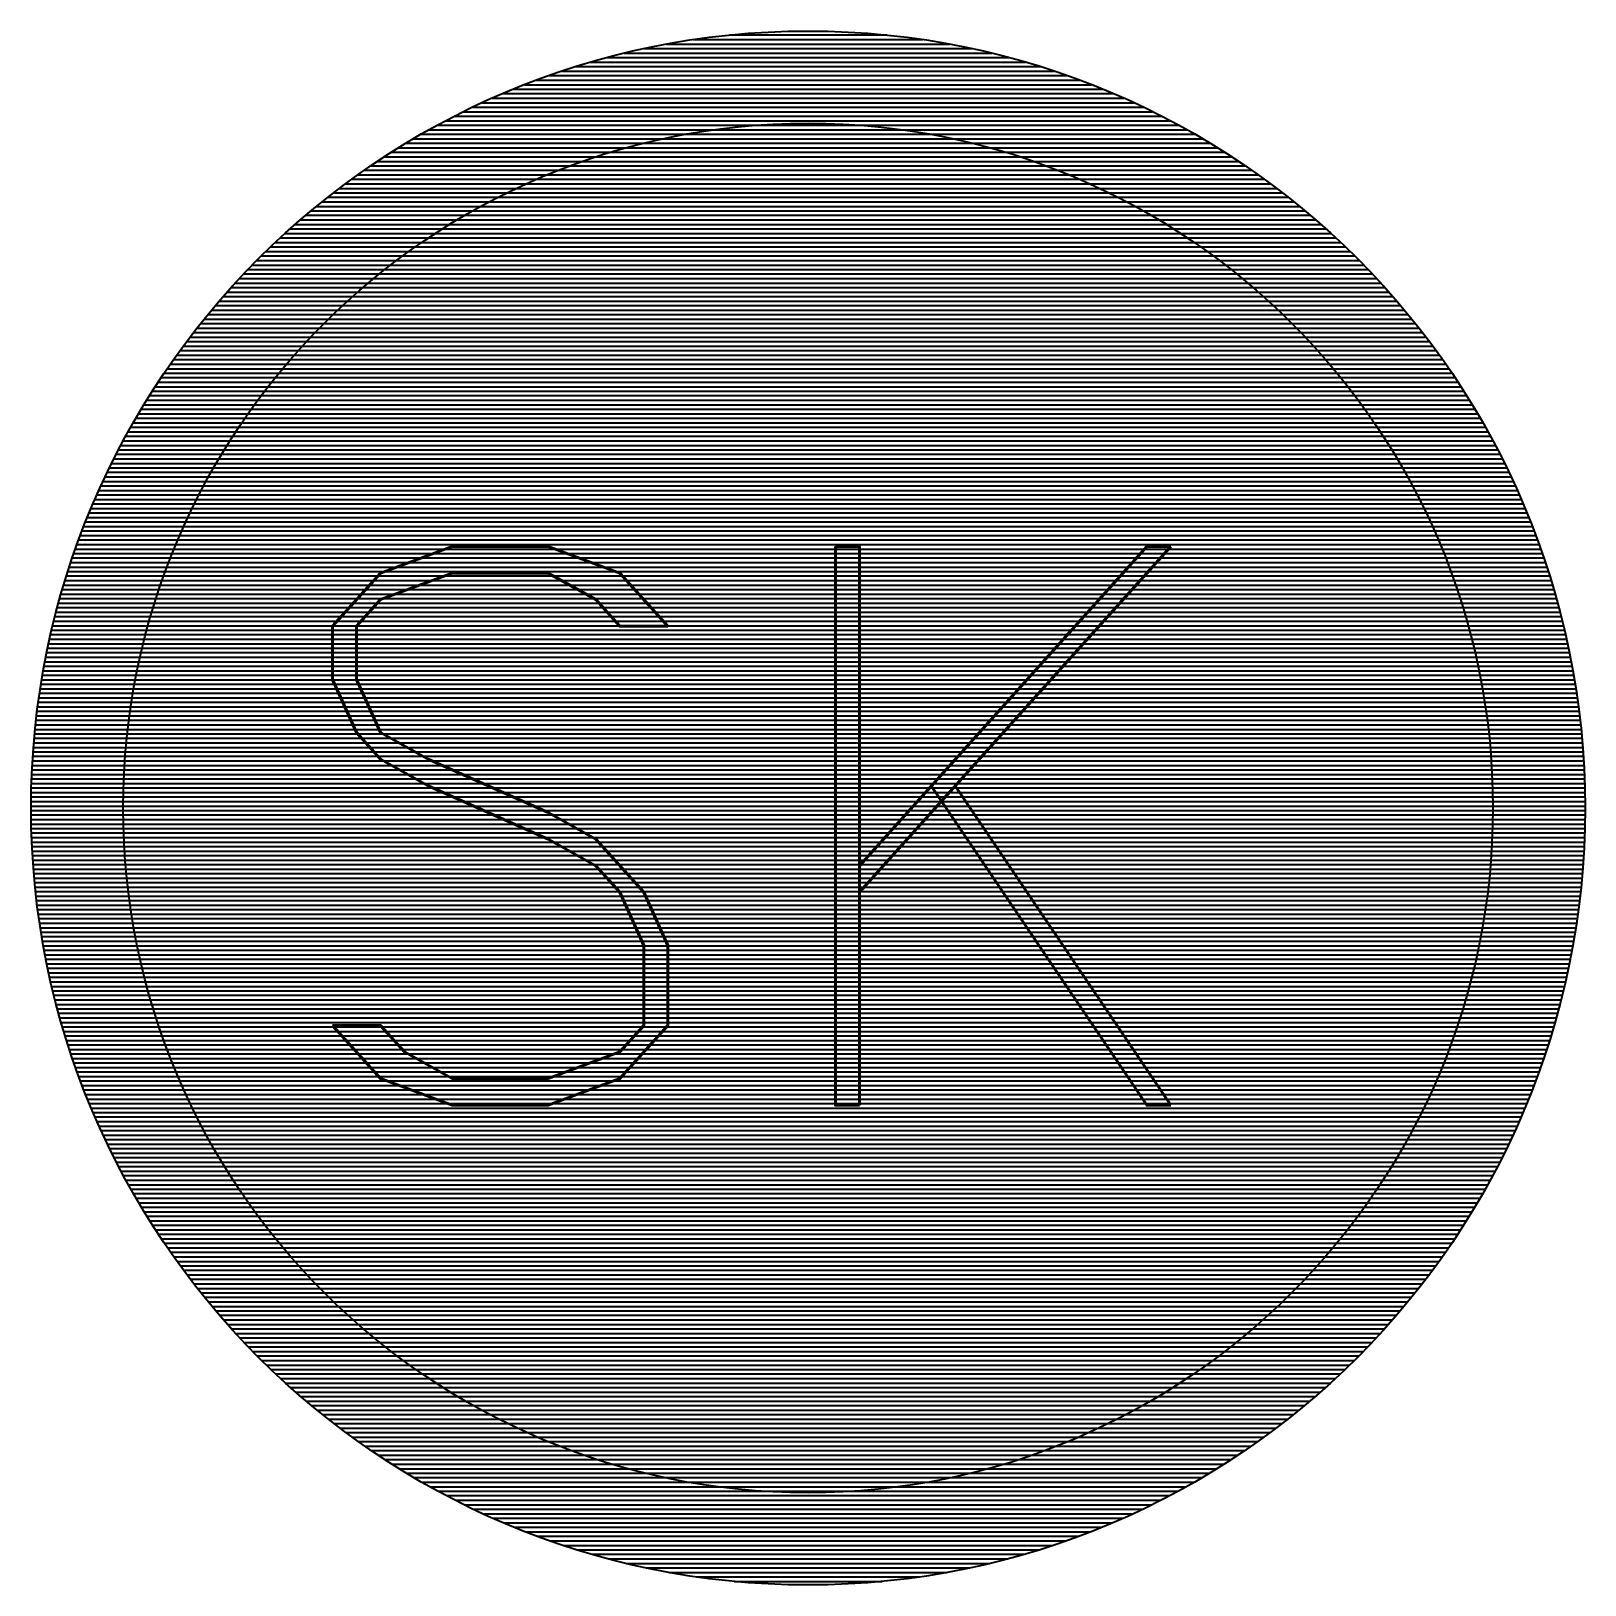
# Model space of a CAD drawing. Extents: x -5.4 to 5.6, y -5.3 to 5.7.
import ezdxf

# ---------------------------------------------------------------- set-up
doc = ezdxf.new("R2010")
doc.units = 0
doc.header["$LTSCALE"] = 4
doc.header["$MEASUREMENT"] = 0
doc.layers.get('0').update_dxf_attribs({"linetype": 'CONTINUOUS'})
doc.layers.add('GEEL', color=2, linetype='CONTINUOUS')
doc.layers.add('VEILIG', color=7, linetype='CONTINUOUS')
doc.styles.add('ROMAND', font='romand')

# ---------------------------------------------------------------- blocks, each defined once
blk = doc.blocks.new('*X692')
at = {"color": 0, "linetype": 'CONTINUOUS'}
for p, q in [((345.3, -25.051), (347.61, -25.051)), ((345.458, -25.019), (347.452, -25.019)), ((345.648, -24.987), (347.262, -24.987)), ((345.901, -24.955), (347.009, -24.955)), ((344.924, -25.146), (347.986, -25.146)), ((345.037, -25.114), (347.873, -25.114)), ((345.161, -25.082), (347.749, -25.082)), ((344.541, -25.273), (348.369, -25.273)), ((344.628, -25.241), (348.281, -25.241)), ((344.721, -25.209), (348.189, -25.209)), ((344.819, -25.178), (348.091, -25.178)), ((344.303, -25.368), (348.607, -25.368)), ((344.379, -25.336), (348.531, -25.336)), ((344.458, -25.305), (348.452, -25.305)), ((344.028, -25.495), (348.882, -25.495)), ((344.093, -25.463), (348.817, -25.463)), ((344.16, -25.432), (348.749, -25.432)), ((344.23, -25.4), (348.679, -25.4)), ((343.844, -25.59), (346.088, -25.59)), ((343.903, -25.559), (349.007, -25.559)), ((343.965, -25.527), (348.945, -25.527)), ((346.822, -25.59), (349.066, -25.59)), ((343.676, -25.686), (345.434, -25.686)), ((343.73, -25.654), (345.594, -25.654)), ((343.786, -25.622), (345.792, -25.622)), ((347.118, -25.622), (349.124, -25.622)), ((347.316, -25.654), (349.18, -25.654)), ((347.476, -25.686), (349.234, -25.686)), ((343.471, -25.813), (344.964, -25.813)), ((343.52, -25.781), (345.065, -25.781)), ((343.571, -25.749), (345.176, -25.749)), ((343.623, -25.717), (345.297, -25.717)), ((347.613, -25.717), (349.287, -25.717)), ((347.734, -25.749), (349.339, -25.749)), ((347.844, -25.781), (349.39, -25.781)), ((347.946, -25.813), (349.439, -25.813)), ((343.329, -25.908), (344.698, -25.908)), ((343.375, -25.876), (344.781, -25.876)), ((343.423, -25.845), (344.87, -25.845)), ((348.04, -25.845), (349.487, -25.845)), ((348.129, -25.876), (349.534, -25.876)), ((348.212, -25.908), (349.581, -25.908)), ((343.154, -26.035), (344.403, -26.035)), ((343.197, -26.003), (344.472, -26.003)), ((343.24, -25.971), (344.543, -25.971)), ((343.284, -25.94), (344.619, -25.94)), ((348.291, -25.94), (349.626, -25.94)), ((348.366, -25.971), (349.67, -25.971)), ((348.438, -26.003), (349.713, -26.003)), ((348.507, -26.035), (349.756, -26.035)), ((343.032, -26.13), (344.211, -26.13)), ((343.072, -26.098), (344.273, -26.098)), ((343.113, -26.067), (344.336, -26.067)), ((348.573, -26.067), (349.797, -26.067)), ((348.637, -26.098), (349.838, -26.098)), ((348.699, -26.13), (349.878, -26.13)), ((342.879, -26.257), (343.985, -26.257)), ((342.917, -26.225), (344.039, -26.225)), ((342.954, -26.194), (344.094, -26.194)), ((342.993, -26.162), (344.152, -26.162)), ((348.758, -26.162), (349.917, -26.162)), ((348.816, -26.194), (349.956, -26.194)), ((348.871, -26.225), (349.993, -26.225)), ((348.925, -26.257), (350.03, -26.257)), ((342.772, -26.352), (343.832, -26.352)), ((342.807, -26.321), (343.881, -26.321)), ((342.843, -26.289), (343.932, -26.289)), ((348.978, -26.289), (350.067, -26.289)), ((349.029, -26.321), (350.103, -26.321)), ((349.078, -26.352), (350.138, -26.352)), ((342.637, -26.479), (343.645, -26.479)), ((342.67, -26.448), (343.69, -26.448)), ((342.703, -26.416), (343.736, -26.416)), ((342.737, -26.384), (343.783, -26.384)), ((349.127, -26.384), (350.173, -26.384)), ((349.174, -26.416), (350.207, -26.416)), ((349.22, -26.448), (350.24, -26.448)), ((349.265, -26.479), (350.273, -26.479)), ((342.542, -26.575), (343.517, -26.575)), ((342.573, -26.543), (343.559, -26.543)), ((342.605, -26.511), (343.602, -26.511)), ((349.308, -26.511), (350.305, -26.511)), ((349.351, -26.543), (350.337, -26.543)), ((349.393, -26.575), (350.368, -26.575)), ((342.451, -26.67), (343.397, -26.67)), ((342.481, -26.638), (343.436, -26.638)), ((342.511, -26.606), (343.476, -26.606)), ((349.434, -26.606), (350.399, -26.606)), ((349.474, -26.638), (350.429, -26.638)), ((349.513, -26.67), (350.459, -26.67)), ((342.336, -26.797), (343.248, -26.797)), ((342.364, -26.765), (343.284, -26.765)), ((342.393, -26.733), (343.321, -26.733)), ((342.421, -26.702), (343.359, -26.702)), ((349.551, -26.702), (350.488, -26.702)), ((349.589, -26.733), (350.517, -26.733)), ((349.625, -26.765), (350.546, -26.765)), ((349.662, -26.797), (350.574, -26.797)), ((342.255, -26.892), (343.144, -26.892)), ((342.281, -26.86), (343.178, -26.86)), ((342.309, -26.829), (343.213, -26.829)), ((349.697, -26.829), (350.601, -26.829)), ((349.731, -26.86), (350.628, -26.86)), ((349.765, -26.892), (350.655, -26.892)), ((342.152, -27.019), (343.015, -27.019)), ((342.177, -26.987), (343.046, -26.987)), ((342.203, -26.956), (343.078, -26.956)), ((342.228, -26.924), (343.111, -26.924)), ((349.799, -26.924), (350.681, -26.924)), ((349.831, -26.956), (350.707, -26.956)), ((349.863, -26.987), (350.733, -26.987)), ((349.895, -27.019), (350.758, -27.019)), ((342.079, -27.114), (342.924, -27.114)), ((342.103, -27.083), (342.954, -27.083)), ((342.127, -27.051), (342.984, -27.051)), ((349.926, -27.051), (350.783, -27.051)), ((349.956, -27.083), (350.807, -27.083)), ((349.986, -27.114), (350.831, -27.114)), ((341.986, -27.241), (342.81, -27.241)), ((342.009, -27.21), (342.838, -27.21)), ((342.032, -27.178), (342.866, -27.178)), ((342.055, -27.146), (342.895, -27.146)), ((350.015, -27.146), (350.855, -27.146)), ((350.044, -27.178), (350.878, -27.178)), ((350.072, -27.21), (350.901, -27.21)), ((350.1, -27.241), (350.924, -27.241)), ((341.92, -27.337), (342.729, -27.337)), ((341.942, -27.305), (342.756, -27.305)), ((341.964, -27.273), (342.783, -27.273)), ((350.127, -27.273), (350.946, -27.273)), ((350.154, -27.305), (350.968, -27.305)), ((350.18, -27.337), (350.989, -27.337)), ((341.837, -27.464), (342.629, -27.464)), ((341.858, -27.432), (342.653, -27.432)), ((341.878, -27.4), (342.678, -27.4)), ((341.899, -27.368), (342.704, -27.368)), ((350.206, -27.368), (351.011, -27.368)), ((350.232, -27.4), (351.032, -27.4)), ((350.257, -27.432), (351.052, -27.432)), ((350.281, -27.464), (351.073, -27.464)), ((341.778, -27.559), (342.557, -27.559)), ((341.797, -27.527), (342.581, -27.527)), ((341.817, -27.495), (342.604, -27.495)), ((350.305, -27.495), (351.093, -27.495)), ((350.329, -27.527), (351.112, -27.527)), ((350.352, -27.559), (351.132, -27.559)), ((341.703, -27.686), (342.468, -27.686)), ((341.722, -27.654), (342.49, -27.654)), ((341.74, -27.622), (342.512, -27.622)), ((341.759, -27.591), (342.534, -27.591)), ((350.375, -27.591), (351.151, -27.591)), ((350.398, -27.622), (351.17, -27.622)), ((350.42, -27.654), (351.188, -27.654)), ((350.442, -27.686), (351.207, -27.686)), ((341.65, -27.781), (342.405, -27.781)), ((341.668, -27.749), (342.425, -27.749)), ((341.685, -27.718), (342.447, -27.718)), ((350.463, -27.718), (351.225, -27.718)), ((350.484, -27.749), (351.242, -27.749)), ((350.505, -27.781), (351.26, -27.781)), ((341.599, -27.876), (342.345, -27.876)), ((341.616, -27.845), (342.364, -27.845)), ((341.633, -27.813), (342.384, -27.813)), ((350.525, -27.813), (351.277, -27.813)), ((350.545, -27.845), (351.294, -27.845)), ((350.565, -27.876), (351.31, -27.876)), ((341.536, -28.003), (342.269, -28.003)), ((341.551, -27.972), (342.288, -27.972)), ((341.567, -27.94), (342.306, -27.94)), ((341.583, -27.908), (342.325, -27.908)), ((350.584, -27.908), (351.327, -27.908)), ((350.603, -27.94), (351.343, -27.94)), ((350.622, -27.972), (351.359, -27.972)), ((350.64, -28.003), (351.374, -28.003)), ((341.49, -28.099), (342.216, -28.099)), ((341.505, -28.067), (342.234, -28.067)), ((341.52, -28.035), (342.251, -28.035)), ((350.658, -28.035), (351.39, -28.035)), ((350.676, -28.067), (351.405, -28.067)), ((350.694, -28.099), (351.42, -28.099)), ((341.433, -28.226), (342.15, -28.226)), ((341.447, -28.194), (342.166, -28.194)), ((341.461, -28.162), (342.183, -28.162)), ((341.476, -28.13), (342.199, -28.13)), ((350.711, -28.13), (351.434, -28.13)), ((350.727, -28.162), (351.448, -28.162)), ((350.744, -28.194), (351.463, -28.194)), ((350.76, -28.226), (351.476, -28.226)), ((341.393, -28.321), (342.103, -28.321)), ((341.406, -28.289), (342.118, -28.289)), ((341.42, -28.257), (342.134, -28.257)), ((350.776, -28.257), (351.49, -28.257)), ((350.791, -28.289), (351.503, -28.289)), ((350.807, -28.321), (351.517, -28.321)), ((341.343, -28.448), (342.045, -28.448)), ((341.355, -28.416), (342.059, -28.416)), ((341.368, -28.384), (342.073, -28.384)), ((341.38, -28.353), (342.088, -28.353)), ((350.822, -28.353), (351.53, -28.353)), ((350.837, -28.384), (351.542, -28.384)), ((350.851, -28.416), (351.555, -28.416)), ((350.865, -28.448), (351.567, -28.448)), ((341.308, -28.543), (342.004, -28.543)), ((341.319, -28.511), (342.017, -28.511)), ((341.331, -28.48), (342.031, -28.48)), ((350.879, -28.48), (351.579, -28.48)), ((350.893, -28.511), (351.591, -28.511)), ((350.906, -28.543), (351.602, -28.543)), ((341.264, -28.67), (341.953, -28.67)), ((341.274, -28.638), (341.965, -28.638)), ((341.285, -28.607), (341.978, -28.607)), ((341.296, -28.575), (341.991, -28.575)), ((350.919, -28.575), (351.614, -28.575)), ((350.932, -28.607), (351.625, -28.607)), ((350.945, -28.638), (351.636, -28.638)), ((350.957, -28.67), (351.646, -28.67)), ((341.233, -28.765), (341.918, -28.765)), ((341.243, -28.734), (341.929, -28.734)), ((341.253, -28.702), (341.941, -28.702)), ((350.969, -28.702), (351.657, -28.702)), ((350.981, -28.734), (351.667, -28.734)), ((350.992, -28.765), (351.677, -28.765)), ((341.204, -28.861), (341.884, -28.861)), ((341.213, -28.829), (341.895, -28.829)), ((341.223, -28.797), (341.906, -28.797)), ((351.004, -28.797), (351.687, -28.797)), ((351.015, -28.829), (351.696, -28.829)), ((351.026, -28.861), (351.706, -28.861)), ((341.168, -28.988), (341.844, -28.988)), ((341.177, -28.956), (341.853, -28.956)), ((341.186, -28.924), (341.863, -28.924)), ((341.195, -28.892), (341.874, -28.892)), ((351.036, -28.892), (351.715, -28.892)), ((351.046, -28.924), (351.724, -28.924)), ((351.056, -28.956), (351.733, -28.956)), ((351.066, -28.988), (351.741, -28.988)), ((341.144, -29.083), (341.815, -29.083)), ((341.152, -29.051), (341.825, -29.051)), ((341.16, -29.019), (341.834, -29.019)), ((351.076, -29.019), (351.75, -29.019)), ((351.085, -29.051), (351.758, -29.051)), ((351.094, -29.083), (351.766, -29.083)), ((341.114, -29.21), (341.781, -29.21)), ((341.121, -29.178), (341.789, -29.178)), ((341.129, -29.146), (341.798, -29.146)), ((341.136, -29.115), (341.807, -29.115)), ((351.103, -29.115), (351.774, -29.115)), ((351.112, -29.146), (351.781, -29.146)), ((351.12, -29.178), (351.789, -29.178)), ((351.129, -29.21), (351.796, -29.21)), ((341.094, -29.305), (341.758, -29.305)), ((341.1, -29.273), (341.766, -29.273)), ((341.107, -29.242), (341.773, -29.242)), ((351.137, -29.242), (351.803, -29.242)), ((351.144, -29.273), (351.81, -29.273)), ((351.152, -29.305), (351.816, -29.305)), ((341.069, -29.432), (341.73, -29.432)), ((341.075, -29.4), (341.737, -29.4)), ((341.081, -29.369), (341.744, -29.369)), ((341.087, -29.337), (341.751, -29.337)), ((351.159, -29.337), (351.823, -29.337)), ((351.166, -29.369), (351.829, -29.369)), ((351.173, -29.4), (351.835, -29.4)), ((351.18, -29.432), (351.84, -29.432)), ((341.053, -29.527), (341.712, -29.527)), ((341.058, -29.496), (341.718, -29.496)), ((341.064, -29.464), (341.724, -29.464)), ((351.186, -29.464), (351.846, -29.464)), ((351.192, -29.496), (351.851, -29.496)), ((351.198, -29.527), (351.857, -29.527)), ((341.034, -29.654), (341.69, -29.654)), ((341.039, -29.623), (341.695, -29.623)), ((341.043, -29.591), (341.701, -29.591)), ((341.048, -29.559), (341.706, -29.559)), ((351.204, -29.559), (351.862, -29.559)), ((351.209, -29.591), (351.867, -29.591)), ((351.215, -29.623), (351.871, -29.623)), ((351.22, -29.654), (351.876, -29.654)), ((341.022, -29.75), (341.676, -29.75)), ((341.026, -29.718), (341.681, -29.718)), ((341.03, -29.686), (341.685, -29.686)), ((351.224, -29.686), (351.88, -29.686)), ((351.229, -29.718), (351.884, -29.718)), ((351.234, -29.75), (351.888, -29.75)), ((341.011, -29.845), (341.664, -29.845)), ((341.015, -29.813), (341.668, -29.813)), ((341.018, -29.781), (341.672, -29.781)), ((351.238, -29.781), (351.892, -29.781)), ((351.242, -29.813), (351.895, -29.813)), ((351.246, -29.845), (351.898, -29.845)), ((341, -29.972), (341.651, -29.972)), ((341.003, -29.94), (341.654, -29.94)), ((341.005, -29.908), (341.657, -29.908)), ((341.008, -29.877), (341.661, -29.877)), ((351.249, -29.877), (351.902, -29.877)), ((351.252, -29.908), (351.905, -29.908)), ((351.256, -29.94), (351.907, -29.94)), ((351.259, -29.972), (351.91, -29.972)), ((340.993, -30.067), (341.644, -30.067)), ((340.995, -30.035), (341.646, -30.035)), ((340.998, -30.004), (341.649, -30.004)), ((351.261, -30.004), (351.912, -30.004)), ((351.264, -30.035), (351.914, -30.035)), ((351.266, -30.067), (351.916, -30.067)), ((340.987, -30.194), (341.637, -30.194)), ((340.988, -30.162), (341.638, -30.162)), ((340.99, -30.131), (341.64, -30.131)), ((340.992, -30.099), (341.642, -30.099)), ((351.268, -30.099), (351.918, -30.099)), ((351.27, -30.131), (351.92, -30.131)), ((351.272, -30.162), (351.921, -30.162)), ((351.273, -30.194), (351.923, -30.194)), ((340.984, -30.289), (341.634, -30.289)), ((340.985, -30.258), (341.634, -30.258)), ((340.986, -30.226), (341.636, -30.226)), ((351.274, -30.226), (351.924, -30.226)), ((351.275, -30.258), (351.925, -30.258)), ((351.276, -30.289), (351.925, -30.289)), ((340.983, -30.353), (341.633, -30.353)), ((340.983, -30.385), (341.632, -30.385)), ((340.983, -30.416), (341.632, -30.416)), ((340.984, -30.321), (341.633, -30.321)), ((351.277, -30.321), (351.926, -30.321)), ((351.277, -30.353), (351.926, -30.353)), ((351.277, -30.385), (351.927, -30.385)), ((351.277, -30.416), (351.927, -30.416)), ((340.984, -30.448), (341.633, -30.448)), ((340.984, -30.48), (341.633, -30.48)), ((340.984, -30.512), (341.634, -30.512)), ((351.276, -30.512), (351.925, -30.512)), ((351.277, -30.448), (351.926, -30.448)), ((351.277, -30.48), (351.926, -30.48)), ((340.985, -30.543), (341.635, -30.543)), ((340.986, -30.575), (341.636, -30.575)), ((340.987, -30.607), (341.637, -30.607)), ((340.989, -30.639), (341.638, -30.639)), ((351.271, -30.639), (351.921, -30.639)), ((351.273, -30.607), (351.923, -30.607)), ((351.274, -30.575), (351.924, -30.575)), ((351.275, -30.543), (351.925, -30.543)), ((340.99, -30.67), (341.64, -30.67)), ((340.992, -30.702), (341.642, -30.702)), ((340.994, -30.734), (341.644, -30.734)), ((351.266, -30.734), (351.916, -30.734)), ((351.268, -30.702), (351.918, -30.702)), ((351.27, -30.67), (351.92, -30.67)), ((340.996, -30.766), (341.646, -30.766)), ((340.998, -30.797), (341.649, -30.797)), ((341, -30.829), (341.652, -30.829)), ((351.258, -30.829), (351.91, -30.829)), ((351.261, -30.797), (351.912, -30.797)), ((351.263, -30.766), (351.914, -30.766)), ((341.003, -30.861), (341.655, -30.861)), ((341.006, -30.893), (341.658, -30.893)), ((341.009, -30.924), (341.661, -30.924)), ((341.012, -30.956), (341.665, -30.956)), ((351.245, -30.956), (351.898, -30.956)), ((351.249, -30.924), (351.901, -30.924)), ((351.252, -30.893), (351.904, -30.893)), ((351.255, -30.861), (351.907, -30.861)), ((341.015, -30.988), (341.669, -30.988)), ((341.019, -31.02), (341.673, -31.02)), ((341.022, -31.051), (341.677, -31.051)), ((351.233, -31.051), (351.888, -31.051)), ((351.237, -31.02), (351.891, -31.02)), ((351.241, -30.988), (351.895, -30.988)), ((341.026, -31.083), (341.681, -31.083)), ((341.03, -31.115), (341.686, -31.115)), ((341.035, -31.147), (341.691, -31.147)), ((341.039, -31.178), (341.696, -31.178)), ((351.214, -31.178), (351.871, -31.178)), ((351.219, -31.147), (351.875, -31.147)), ((351.224, -31.115), (351.88, -31.115)), ((351.229, -31.083), (351.884, -31.083)), ((341.044, -31.21), (341.701, -31.21)), ((341.049, -31.242), (341.707, -31.242)), ((341.054, -31.274), (341.712, -31.274)), ((351.197, -31.274), (351.856, -31.274)), ((351.203, -31.242), (351.861, -31.242)), ((351.209, -31.21), (351.866, -31.21)), ((341.059, -31.305), (341.718, -31.305)), ((341.064, -31.337), (341.725, -31.337)), ((341.07, -31.369), (341.731, -31.369)), ((341.076, -31.401), (341.738, -31.401)), ((351.172, -31.401), (351.834, -31.401)), ((351.179, -31.369), (351.84, -31.369)), ((351.185, -31.337), (351.846, -31.337)), ((351.191, -31.305), (351.851, -31.305)), ((341.082, -31.432), (341.744, -31.432)), ((341.088, -31.464), (341.752, -31.464)), ((341.094, -31.496), (341.759, -31.496)), ((351.151, -31.496), (351.815, -31.496)), ((351.158, -31.464), (351.822, -31.464)), ((351.165, -31.432), (351.828, -31.432)), ((341.101, -31.528), (341.766, -31.528)), ((341.108, -31.559), (341.774, -31.559)), ((341.115, -31.591), (341.782, -31.591)), ((341.122, -31.623), (341.79, -31.623)), ((351.12, -31.623), (351.788, -31.623)), ((351.128, -31.591), (351.795, -31.591)), ((351.136, -31.559), (351.802, -31.559)), ((351.143, -31.528), (351.809, -31.528)), ((341.129, -31.655), (341.799, -31.655)), ((341.137, -31.686), (341.807, -31.686)), ((341.145, -31.718), (341.816, -31.718)), ((351.093, -31.718), (351.765, -31.718)), ((351.102, -31.686), (351.773, -31.686)), ((351.111, -31.655), (351.781, -31.655)), ((341.153, -31.75), (341.826, -31.75)), ((341.161, -31.782), (341.835, -31.782)), ((341.169, -31.813), (341.845, -31.813)), ((351.065, -31.813), (351.741, -31.813)), ((351.075, -31.782), (351.749, -31.782)), ((351.084, -31.75), (351.757, -31.75)), ((341.178, -31.845), (341.854, -31.845)), ((341.187, -31.877), (341.864, -31.877)), ((341.196, -31.909), (341.875, -31.909)), ((341.205, -31.94), (341.885, -31.94)), ((351.024, -31.94), (351.705, -31.94)), ((351.035, -31.909), (351.714, -31.909)), ((351.045, -31.877), (351.723, -31.877)), ((351.055, -31.845), (351.732, -31.845)), ((341.214, -31.972), (341.896, -31.972)), ((341.224, -32.004), (341.907, -32.004)), ((341.234, -32.036), (341.919, -32.036)), ((350.991, -32.036), (351.676, -32.036)), ((351.003, -32.004), (351.686, -32.004)), ((351.014, -31.972), (351.696, -31.972)), ((341.244, -32.068), (341.93, -32.068)), ((341.254, -32.099), (341.942, -32.099)), ((341.265, -32.131), (341.954, -32.131)), ((341.275, -32.163), (341.967, -32.163)), ((350.943, -32.163), (351.635, -32.163)), ((350.956, -32.131), (351.645, -32.131)), ((350.968, -32.099), (351.656, -32.099)), ((350.98, -32.068), (351.666, -32.068)), ((341.286, -32.194), (341.979, -32.194)), ((341.297, -32.226), (341.992, -32.226)), ((341.309, -32.258), (342.005, -32.258)), ((350.905, -32.258), (351.601, -32.258)), ((350.918, -32.226), (351.612, -32.226)), ((350.931, -32.194), (351.624, -32.194)), ((341.32, -32.29), (342.019, -32.29)), ((341.332, -32.321), (342.032, -32.321)), ((341.344, -32.353), (342.046, -32.353)), ((341.356, -32.385), (342.06, -32.385)), ((350.85, -32.385), (351.553, -32.385)), ((350.864, -32.353), (351.566, -32.353)), ((350.878, -32.321), (351.578, -32.321)), ((350.891, -32.29), (351.59, -32.29)), ((341.369, -32.417), (342.075, -32.417)), ((341.382, -32.449), (342.09, -32.449)), ((341.395, -32.48), (342.105, -32.48)), ((350.805, -32.48), (351.515, -32.48)), ((350.82, -32.449), (351.528, -32.449)), ((350.835, -32.417), (351.541, -32.417)), ((341.408, -32.512), (342.12, -32.512)), ((341.421, -32.544), (342.136, -32.544)), ((341.435, -32.575), (342.151, -32.575)), ((341.449, -32.607), (342.168, -32.607)), ((350.742, -32.607), (351.461, -32.607)), ((350.758, -32.575), (351.475, -32.575)), ((350.774, -32.544), (351.489, -32.544)), ((350.79, -32.512), (351.502, -32.512)), ((341.463, -32.639), (342.184, -32.639)), ((341.477, -32.671), (342.201, -32.671)), ((341.492, -32.702), (342.218, -32.702)), ((350.692, -32.702), (351.418, -32.702)), ((350.709, -32.671), (351.433, -32.671)), ((350.726, -32.639), (351.447, -32.639)), ((341.507, -32.734), (342.236, -32.734)), ((341.522, -32.766), (342.253, -32.766)), ((341.537, -32.798), (342.271, -32.798)), ((341.553, -32.83), (342.29, -32.83)), ((350.62, -32.83), (351.357, -32.83)), ((350.639, -32.798), (351.373, -32.798)), ((350.657, -32.766), (351.388, -32.766)), ((350.674, -32.734), (351.403, -32.734)), ((341.569, -32.861), (342.308, -32.861)), ((341.585, -32.893), (342.327, -32.893)), ((341.601, -32.925), (342.347, -32.925)), ((350.563, -32.925), (351.309, -32.925)), ((350.582, -32.893), (351.325, -32.893)), ((350.602, -32.861), (351.341, -32.861)), ((341.618, -32.956), (342.366, -32.956)), ((341.635, -32.988), (342.386, -32.988)), ((341.652, -33.02), (342.407, -33.02)), ((350.503, -33.02), (351.258, -33.02)), ((350.523, -32.988), (351.275, -32.988)), ((350.543, -32.956), (351.292, -32.956)), ((341.669, -33.052), (342.428, -33.052)), ((341.687, -33.083), (342.449, -33.083)), ((341.705, -33.115), (342.47, -33.115)), ((341.723, -33.147), (342.492, -33.147)), ((350.418, -33.147), (351.186, -33.147)), ((350.44, -33.115), (351.205, -33.115)), ((350.461, -33.083), (351.223, -33.083)), ((350.482, -33.052), (351.241, -33.052)), ((341.742, -33.179), (342.514, -33.179)), ((341.761, -33.211), (342.537, -33.211)), ((341.78, -33.242), (342.56, -33.242)), ((350.35, -33.242), (351.13, -33.242)), ((350.373, -33.211), (351.149, -33.211)), ((350.396, -33.179), (351.168, -33.179)), ((341.799, -33.274), (342.583, -33.274)), ((341.819, -33.306), (342.607, -33.306)), ((341.839, -33.337), (342.631, -33.337)), ((341.86, -33.369), (342.656, -33.369)), ((350.254, -33.369), (351.05, -33.369)), ((350.279, -33.337), (351.071, -33.337)), ((350.303, -33.306), (351.091, -33.306)), ((350.327, -33.274), (351.11, -33.274)), ((341.88, -33.401), (342.681, -33.401)), ((341.901, -33.433), (342.706, -33.433)), ((341.923, -33.464), (342.732, -33.464)), ((350.178, -33.464), (350.987, -33.464)), ((350.204, -33.433), (351.009, -33.433)), ((350.229, -33.401), (351.03, -33.401)), ((341.944, -33.496), (342.758, -33.496)), ((341.966, -33.528), (342.785, -33.528)), ((341.989, -33.56), (342.813, -33.56)), ((342.011, -33.592), (342.84, -33.592)), ((350.069, -33.592), (350.899, -33.592)), ((350.097, -33.56), (350.921, -33.56)), ((350.125, -33.528), (350.944, -33.528)), ((350.151, -33.496), (350.966, -33.496)), ((342.034, -33.623), (342.869, -33.623)), ((342.058, -33.655), (342.898, -33.655)), ((342.081, -33.687), (342.927, -33.687)), ((349.983, -33.687), (350.829, -33.687)), ((350.012, -33.655), (350.852, -33.655)), ((350.041, -33.623), (350.876, -33.623)), ((342.105, -33.718), (342.957, -33.718)), ((342.13, -33.75), (342.987, -33.75)), ((342.154, -33.782), (343.018, -33.782)), ((342.18, -33.814), (343.05, -33.814)), ((349.86, -33.814), (350.73, -33.814)), ((349.892, -33.782), (350.755, -33.782)), ((349.923, -33.75), (350.78, -33.75)), ((349.953, -33.718), (350.805, -33.718)), ((342.205, -33.845), (343.082, -33.845)), ((342.231, -33.877), (343.114, -33.877)), ((342.257, -33.909), (343.148, -33.909)), ((349.762, -33.909), (350.652, -33.909)), ((349.795, -33.877), (350.679, -33.877)), ((349.828, -33.845), (350.705, -33.845)), ((342.284, -33.941), (343.182, -33.941)), ((342.311, -33.972), (343.217, -33.972)), ((342.339, -34.004), (343.252, -34.004)), ((349.658, -34.004), (350.571, -34.004)), ((349.693, -33.972), (350.598, -33.972)), ((349.728, -33.941), (350.626, -33.941)), ((342.367, -34.036), (343.288, -34.036)), ((342.395, -34.068), (343.325, -34.068)), ((342.424, -34.099), (343.363, -34.099)), ((342.454, -34.131), (343.401, -34.131)), ((349.509, -34.131), (350.456, -34.131)), ((349.547, -34.099), (350.485, -34.099)), ((349.585, -34.068), (350.514, -34.068)), ((349.622, -34.036), (350.543, -34.036)), ((342.484, -34.163), (343.44, -34.163)), ((342.514, -34.195), (343.48, -34.195)), ((342.545, -34.226), (343.521, -34.226)), ((349.389, -34.226), (350.365, -34.226)), ((349.43, -34.195), (350.396, -34.195)), ((349.47, -34.163), (350.426, -34.163)), ((342.576, -34.258), (343.563, -34.258)), ((342.608, -34.29), (343.606, -34.29)), ((342.64, -34.322), (343.65, -34.322)), ((342.673, -34.353), (343.695, -34.353)), ((349.215, -34.353), (350.237, -34.353)), ((349.26, -34.322), (350.269, -34.322)), ((349.304, -34.29), (350.302, -34.29)), ((349.347, -34.258), (350.334, -34.258)), ((342.707, -34.385), (343.741, -34.385)), ((342.741, -34.417), (343.788, -34.417)), ((342.775, -34.449), (343.836, -34.449)), ((349.073, -34.449), (350.134, -34.449)), ((349.122, -34.417), (350.169, -34.417)), ((349.169, -34.385), (350.203, -34.385)), ((342.811, -34.48), (343.886, -34.48)), ((342.847, -34.512), (343.937, -34.512)), ((342.883, -34.544), (343.99, -34.544)), ((342.92, -34.576), (344.044, -34.576)), ((348.866, -34.576), (349.99, -34.576)), ((348.92, -34.544), (350.027, -34.544)), ((348.972, -34.512), (350.063, -34.512)), ((349.024, -34.48), (350.099, -34.48)), ((342.958, -34.607), (344.1, -34.607)), ((342.997, -34.639), (344.158, -34.639)), ((343.036, -34.671), (344.217, -34.671)), ((348.693, -34.671), (349.874, -34.671)), ((348.752, -34.639), (349.913, -34.639)), ((348.81, -34.607), (349.952, -34.607)), ((343.076, -34.703), (344.279, -34.703)), ((343.117, -34.734), (344.343, -34.734)), ((343.159, -34.766), (344.409, -34.766)), ((343.201, -34.798), (344.479, -34.798)), ((348.431, -34.798), (349.709, -34.798)), ((348.5, -34.766), (349.751, -34.766)), ((348.567, -34.734), (349.793, -34.734)), ((348.631, -34.703), (349.834, -34.703)), ((343.244, -34.83), (344.551, -34.83)), ((343.289, -34.861), (344.627, -34.861)), ((343.334, -34.893), (344.706, -34.893)), ((348.204, -34.893), (349.576, -34.893)), ((348.283, -34.861), (349.621, -34.861)), ((348.359, -34.83), (349.665, -34.83)), ((343.38, -34.925), (344.79, -34.925)), ((343.427, -34.957), (344.879, -34.957)), ((343.476, -34.988), (344.974, -34.988)), ((347.936, -34.988), (349.434, -34.988)), ((348.031, -34.957), (349.482, -34.957)), ((348.12, -34.925), (349.53, -34.925)), ((343.525, -35.02), (345.076, -35.02)), ((343.576, -35.052), (345.188, -35.052)), ((343.628, -35.084), (345.31, -35.084)), ((343.681, -35.115), (345.449, -35.115)), ((347.461, -35.115), (349.229, -35.115)), ((347.599, -35.084), (349.282, -35.084)), ((347.722, -35.052), (349.334, -35.052)), ((347.834, -35.02), (349.385, -35.02)), ((343.736, -35.147), (345.612, -35.147)), ((343.792, -35.179), (345.816, -35.179)), ((343.85, -35.211), (346.133, -35.211)), ((346.777, -35.211), (349.06, -35.211)), ((347.094, -35.179), (349.118, -35.179)), ((347.298, -35.147), (349.174, -35.147)), ((343.909, -35.242), (349, -35.242)), ((343.971, -35.274), (348.939, -35.274)), ((344.034, -35.306), (348.876, -35.306)), ((344.1, -35.338), (348.81, -35.338)), ((344.167, -35.37), (348.742, -35.37)), ((344.238, -35.401), (348.672, -35.401)), ((344.311, -35.433), (348.599, -35.433)), ((344.387, -35.465), (348.523, -35.465)), ((344.466, -35.496), (348.443, -35.496)), ((344.55, -35.528), (348.36, -35.528)), ((344.638, -35.56), (348.272, -35.56)), ((344.73, -35.592), (348.18, -35.592)), ((344.829, -35.623), (348.081, -35.623)), ((344.935, -35.655), (347.975, -35.655)), ((345.049, -35.687), (347.861, -35.687)), ((345.175, -35.719), (347.735, -35.719)), ((345.315, -35.751), (347.595, -35.751)), ((345.475, -35.782), (347.434, -35.782)), ((345.67, -35.814), (347.24, -35.814)), ((345.934, -35.846), (346.976, -35.846))]:
    blk.add_line(p, q, dxfattribs=at)
blk = doc.blocks.new('*X691')
at = {"color": 0, "linetype": 'CONTINUOUS'}
for p, q in [((346.088, -25.59), (346.822, -25.59)), ((345.434, -25.686), (347.476, -25.686)), ((345.594, -25.654), (347.316, -25.654)), ((345.792, -25.622), (347.118, -25.622)), ((344.964, -25.813), (347.946, -25.813)), ((345.065, -25.781), (347.844, -25.781)), ((345.176, -25.749), (347.734, -25.749)), ((345.297, -25.717), (347.613, -25.717)), ((344.698, -25.908), (348.212, -25.908)), ((344.781, -25.876), (348.129, -25.876)), ((344.87, -25.845), (348.04, -25.845)), ((344.403, -26.035), (348.507, -26.035)), ((344.472, -26.003), (348.438, -26.003)), ((344.543, -25.971), (348.366, -25.971)), ((344.619, -25.94), (348.291, -25.94)), ((344.211, -26.13), (348.699, -26.13)), ((344.273, -26.098), (348.637, -26.098)), ((344.336, -26.067), (348.573, -26.067)), ((343.985, -26.257), (348.925, -26.257)), ((344.039, -26.225), (348.871, -26.225)), ((344.094, -26.194), (348.816, -26.194)), ((344.152, -26.162), (348.758, -26.162)), ((343.832, -26.352), (349.078, -26.352)), ((343.881, -26.321), (349.029, -26.321)), ((343.932, -26.289), (348.978, -26.289)), ((343.645, -26.479), (349.265, -26.479)), ((343.69, -26.448), (349.22, -26.448)), ((343.736, -26.416), (349.174, -26.416)), ((343.783, -26.384), (349.127, -26.384)), ((343.517, -26.575), (349.393, -26.575)), ((343.559, -26.543), (349.351, -26.543)), ((343.602, -26.511), (349.308, -26.511)), ((343.397, -26.67), (349.513, -26.67)), ((343.436, -26.638), (349.474, -26.638)), ((343.476, -26.606), (349.434, -26.606)), ((343.248, -26.797), (349.662, -26.797)), ((343.284, -26.765), (349.625, -26.765)), ((343.321, -26.733), (349.589, -26.733)), ((343.359, -26.702), (349.551, -26.702)), ((343.144, -26.892), (349.765, -26.892)), ((343.178, -26.86), (349.731, -26.86)), ((343.213, -26.829), (349.697, -26.829)), ((343.015, -27.019), (349.895, -27.019)), ((343.046, -26.987), (349.863, -26.987)), ((343.078, -26.956), (349.831, -26.956)), ((343.111, -26.924), (349.799, -26.924)), ((342.924, -27.114), (349.986, -27.114)), ((342.954, -27.083), (349.956, -27.083)), ((342.984, -27.051), (349.926, -27.051)), ((342.81, -27.241), (350.1, -27.241)), ((342.838, -27.21), (350.072, -27.21)), ((342.866, -27.178), (350.044, -27.178)), ((342.895, -27.146), (350.015, -27.146)), ((342.729, -27.337), (350.18, -27.337)), ((342.756, -27.305), (350.154, -27.305)), ((342.783, -27.273), (350.127, -27.273)), ((342.629, -27.464), (350.281, -27.464)), ((342.653, -27.432), (350.257, -27.432)), ((342.678, -27.4), (350.232, -27.4)), ((342.704, -27.368), (350.206, -27.368)), ((342.557, -27.559), (350.352, -27.559)), ((342.581, -27.527), (350.329, -27.527)), ((342.604, -27.495), (350.305, -27.495)), ((342.468, -27.686), (350.442, -27.686)), ((342.49, -27.654), (350.42, -27.654)), ((342.512, -27.622), (350.398, -27.622)), ((342.534, -27.591), (350.375, -27.591)), ((342.405, -27.781), (350.505, -27.781)), ((342.425, -27.749), (350.484, -27.749)), ((342.447, -27.718), (350.463, -27.718)), ((342.345, -27.876), (350.565, -27.876)), ((342.364, -27.845), (350.545, -27.845)), ((342.384, -27.813), (350.525, -27.813)), ((342.269, -28.003), (350.64, -28.003)), ((342.288, -27.972), (350.622, -27.972)), ((342.306, -27.94), (350.603, -27.94)), ((342.325, -27.908), (350.584, -27.908)), ((342.216, -28.099), (350.694, -28.099)), ((342.234, -28.067), (350.676, -28.067)), ((342.251, -28.035), (350.658, -28.035)), ((342.15, -28.226), (350.76, -28.226)), ((342.166, -28.194), (350.744, -28.194)), ((342.183, -28.162), (350.727, -28.162)), ((342.199, -28.13), (350.711, -28.13)), ((342.103, -28.321), (350.807, -28.321)), ((342.118, -28.289), (350.791, -28.289)), ((342.134, -28.257), (350.776, -28.257)), ((342.045, -28.448), (350.865, -28.448)), ((342.059, -28.416), (350.851, -28.416)), ((342.073, -28.384), (350.837, -28.384)), ((342.088, -28.353), (350.822, -28.353)), ((342.004, -28.543), (350.906, -28.543)), ((342.017, -28.511), (350.893, -28.511)), ((342.031, -28.48), (350.879, -28.48)), ((341.953, -28.67), (350.957, -28.67)), ((341.965, -28.638), (350.945, -28.638)), ((341.978, -28.607), (350.932, -28.607)), ((341.991, -28.575), (350.919, -28.575)), ((341.918, -28.765), (350.992, -28.765)), ((341.929, -28.734), (350.981, -28.734)), ((341.941, -28.702), (350.969, -28.702)), ((341.884, -28.861), (351.026, -28.861)), ((341.895, -28.829), (351.015, -28.829)), ((341.906, -28.797), (351.004, -28.797)), ((341.844, -28.988), (351.066, -28.988)), ((341.853, -28.956), (351.056, -28.956)), ((341.863, -28.924), (351.046, -28.924)), ((341.874, -28.892), (351.036, -28.892)), ((341.815, -29.083), (351.094, -29.083)), ((341.825, -29.051), (351.085, -29.051)), ((341.834, -29.019), (351.076, -29.019)), ((341.781, -29.21), (351.129, -29.21)), ((341.789, -29.178), (351.12, -29.178)), ((341.798, -29.146), (351.112, -29.146)), ((341.807, -29.115), (351.103, -29.115)), ((341.758, -29.305), (351.152, -29.305)), ((341.766, -29.273), (351.144, -29.273)), ((341.773, -29.242), (351.137, -29.242)), ((341.73, -29.432), (351.18, -29.432)), ((341.737, -29.4), (351.173, -29.4)), ((341.744, -29.369), (351.166, -29.369)), ((341.751, -29.337), (351.159, -29.337)), ((341.712, -29.527), (351.198, -29.527)), ((341.718, -29.496), (351.192, -29.496)), ((341.724, -29.464), (351.186, -29.464)), ((341.69, -29.654), (351.22, -29.654)), ((341.695, -29.623), (351.215, -29.623)), ((341.701, -29.591), (351.209, -29.591)), ((341.706, -29.559), (351.204, -29.559)), ((341.676, -29.75), (351.234, -29.75)), ((341.681, -29.718), (351.229, -29.718)), ((341.685, -29.686), (351.224, -29.686)), ((341.664, -29.845), (351.246, -29.845)), ((341.668, -29.813), (351.242, -29.813)), ((341.672, -29.781), (351.238, -29.781)), ((341.651, -29.972), (351.259, -29.972)), ((341.654, -29.94), (351.256, -29.94)), ((341.657, -29.908), (351.252, -29.908)), ((341.661, -29.877), (351.249, -29.877)), ((341.644, -30.067), (351.266, -30.067)), ((341.646, -30.035), (351.264, -30.035)), ((341.649, -30.004), (351.261, -30.004)), ((341.637, -30.194), (351.273, -30.194)), ((341.638, -30.162), (351.272, -30.162)), ((341.64, -30.131), (351.27, -30.131)), ((341.642, -30.099), (351.268, -30.099)), ((341.634, -30.258), (351.275, -30.258)), ((341.634, -30.289), (351.276, -30.289)), ((341.636, -30.226), (351.274, -30.226)), ((341.632, -30.385), (351.277, -30.385)), ((341.632, -30.416), (351.277, -30.416)), ((341.633, -30.321), (351.277, -30.321)), ((341.633, -30.353), (351.277, -30.353)), ((341.633, -30.448), (351.277, -30.448)), ((341.633, -30.48), (351.277, -30.48)), ((341.634, -30.512), (351.276, -30.512)), ((341.635, -30.543), (351.275, -30.543)), ((341.636, -30.575), (351.274, -30.575)), ((341.637, -30.607), (351.273, -30.607)), ((341.638, -30.639), (351.271, -30.639)), ((341.64, -30.67), (351.27, -30.67)), ((341.642, -30.702), (351.268, -30.702)), ((341.644, -30.734), (351.266, -30.734)), ((341.646, -30.766), (351.263, -30.766)), ((341.649, -30.797), (351.261, -30.797)), ((341.652, -30.829), (351.258, -30.829)), ((341.655, -30.861), (351.255, -30.861)), ((341.658, -30.893), (351.252, -30.893)), ((341.661, -30.924), (351.249, -30.924)), ((341.665, -30.956), (351.245, -30.956)), ((341.669, -30.988), (351.241, -30.988)), ((341.673, -31.02), (351.237, -31.02)), ((341.677, -31.051), (351.233, -31.051)), ((341.681, -31.083), (351.229, -31.083)), ((341.686, -31.115), (351.224, -31.115)), ((341.691, -31.147), (351.219, -31.147)), ((341.696, -31.178), (351.214, -31.178)), ((341.701, -31.21), (351.209, -31.21)), ((341.707, -31.242), (351.203, -31.242)), ((341.712, -31.274), (351.197, -31.274)), ((341.718, -31.305), (351.191, -31.305)), ((341.725, -31.337), (351.185, -31.337)), ((341.731, -31.369), (351.179, -31.369)), ((341.738, -31.401), (351.172, -31.401)), ((341.744, -31.432), (351.165, -31.432)), ((341.752, -31.464), (351.158, -31.464)), ((341.759, -31.496), (351.151, -31.496)), ((341.766, -31.528), (351.143, -31.528)), ((341.774, -31.559), (351.136, -31.559)), ((341.782, -31.591), (351.128, -31.591)), ((341.79, -31.623), (351.12, -31.623)), ((341.799, -31.655), (351.111, -31.655)), ((341.807, -31.686), (351.102, -31.686)), ((341.816, -31.718), (351.093, -31.718)), ((341.826, -31.75), (351.084, -31.75)), ((341.835, -31.782), (351.075, -31.782)), ((341.845, -31.813), (351.065, -31.813)), ((341.854, -31.845), (351.055, -31.845)), ((341.864, -31.877), (351.045, -31.877)), ((341.875, -31.909), (351.035, -31.909)), ((341.885, -31.94), (351.024, -31.94)), ((341.896, -31.972), (351.014, -31.972)), ((341.907, -32.004), (351.003, -32.004)), ((341.919, -32.036), (350.991, -32.036)), ((341.93, -32.068), (350.98, -32.068)), ((341.942, -32.099), (350.968, -32.099)), ((341.954, -32.131), (350.956, -32.131)), ((341.967, -32.163), (350.943, -32.163)), ((341.979, -32.194), (350.931, -32.194)), ((341.992, -32.226), (350.918, -32.226)), ((342.005, -32.258), (350.905, -32.258)), ((342.019, -32.29), (350.891, -32.29)), ((342.032, -32.321), (350.878, -32.321)), ((342.046, -32.353), (350.864, -32.353)), ((342.06, -32.385), (350.85, -32.385)), ((342.075, -32.417), (350.835, -32.417)), ((342.09, -32.449), (350.82, -32.449)), ((342.105, -32.48), (350.805, -32.48)), ((342.12, -32.512), (350.79, -32.512)), ((342.136, -32.544), (350.774, -32.544)), ((342.151, -32.575), (350.758, -32.575)), ((342.168, -32.607), (350.742, -32.607)), ((342.184, -32.639), (350.726, -32.639)), ((342.201, -32.671), (350.709, -32.671)), ((342.218, -32.702), (350.692, -32.702)), ((342.236, -32.734), (350.674, -32.734)), ((342.253, -32.766), (350.657, -32.766)), ((342.271, -32.798), (350.639, -32.798)), ((342.29, -32.83), (350.62, -32.83)), ((342.308, -32.861), (350.602, -32.861)), ((342.327, -32.893), (350.582, -32.893)), ((342.347, -32.925), (350.563, -32.925)), ((342.366, -32.956), (350.543, -32.956)), ((342.386, -32.988), (350.523, -32.988)), ((342.407, -33.02), (350.503, -33.02)), ((342.428, -33.052), (350.482, -33.052)), ((342.449, -33.083), (350.461, -33.083)), ((342.47, -33.115), (350.44, -33.115)), ((342.492, -33.147), (350.418, -33.147)), ((342.514, -33.179), (350.396, -33.179)), ((342.537, -33.211), (350.373, -33.211)), ((342.56, -33.242), (350.35, -33.242)), ((342.583, -33.274), (350.327, -33.274)), ((342.607, -33.306), (350.303, -33.306)), ((342.631, -33.337), (350.279, -33.337)), ((342.656, -33.369), (350.254, -33.369)), ((342.681, -33.401), (350.229, -33.401)), ((342.706, -33.433), (350.204, -33.433)), ((342.732, -33.464), (350.178, -33.464)), ((342.758, -33.496), (350.151, -33.496)), ((342.785, -33.528), (350.125, -33.528)), ((342.813, -33.56), (350.097, -33.56)), ((342.84, -33.592), (350.069, -33.592)), ((342.869, -33.623), (350.041, -33.623)), ((342.898, -33.655), (350.012, -33.655)), ((342.927, -33.687), (349.983, -33.687)), ((342.957, -33.718), (349.953, -33.718)), ((342.987, -33.75), (349.923, -33.75)), ((343.018, -33.782), (349.892, -33.782)), ((343.05, -33.814), (349.86, -33.814)), ((343.082, -33.845), (349.828, -33.845)), ((343.114, -33.877), (349.795, -33.877)), ((343.148, -33.909), (349.762, -33.909)), ((343.182, -33.941), (349.728, -33.941)), ((343.217, -33.972), (349.693, -33.972)), ((343.252, -34.004), (349.658, -34.004)), ((343.288, -34.036), (349.622, -34.036)), ((343.325, -34.068), (349.585, -34.068)), ((343.363, -34.099), (349.547, -34.099)), ((343.401, -34.131), (349.509, -34.131)), ((343.44, -34.163), (349.47, -34.163)), ((343.48, -34.195), (349.43, -34.195)), ((343.521, -34.226), (349.389, -34.226)), ((343.563, -34.258), (349.347, -34.258)), ((343.606, -34.29), (349.304, -34.29)), ((343.65, -34.322), (349.26, -34.322)), ((343.695, -34.353), (349.215, -34.353)), ((343.741, -34.385), (349.169, -34.385)), ((343.788, -34.417), (349.122, -34.417)), ((343.836, -34.449), (349.073, -34.449)), ((343.886, -34.48), (349.024, -34.48)), ((343.937, -34.512), (348.972, -34.512)), ((343.99, -34.544), (348.92, -34.544)), ((344.044, -34.576), (348.866, -34.576)), ((344.1, -34.607), (348.81, -34.607)), ((344.158, -34.639), (348.752, -34.639)), ((344.217, -34.671), (348.693, -34.671)), ((344.279, -34.703), (348.631, -34.703)), ((344.343, -34.734), (348.567, -34.734)), ((344.409, -34.766), (348.5, -34.766)), ((344.479, -34.798), (348.431, -34.798)), ((344.551, -34.83), (348.359, -34.83)), ((344.627, -34.861), (348.283, -34.861)), ((344.706, -34.893), (348.204, -34.893)), ((344.79, -34.925), (348.12, -34.925)), ((344.879, -34.957), (348.031, -34.957)), ((344.974, -34.988), (347.936, -34.988)), ((345.076, -35.02), (347.834, -35.02)), ((345.188, -35.052), (347.722, -35.052)), ((345.31, -35.084), (347.599, -35.084)), ((345.449, -35.115), (347.461, -35.115)), ((345.612, -35.147), (347.298, -35.147)), ((345.816, -35.179), (347.094, -35.179)), ((346.133, -35.211), (346.777, -35.211))]:
    blk.add_line(p, q, dxfattribs=at)

msp = doc.modelspace()

# ---------------------------------------------------------------- linework, layer by layer
at = {"layer": 'VEILIG', "linetype": 'CONTINUOUS'}
for radius in [5.472, 4.823]:
    msp.add_circle((0.096, 0.205), radius, dxfattribs=at)

# ---------------------------------------------------------------- block references
at = {"layer": 'GEEL', "linetype": 'CONTINUOUS'}
msp.add_blockref('*X691', (-346.359, 30.604), dxfattribs=at)
at = {"layer": 'VEILIG', "linetype": 'CONTINUOUS'}
msp.add_blockref('*X692', (-346.359, 30.604), dxfattribs=at)

# ---------------------------------------------------------------- texts
at = {"layer": 'VEILIG', "linetype": 'CONTINUOUS', "style": 'ROMAND'}
msp.add_text('SK', height=3.9353, dxfattribs=at).set_placement((-3.759, -1.888))

doc.saveas('drawing.dxf')
